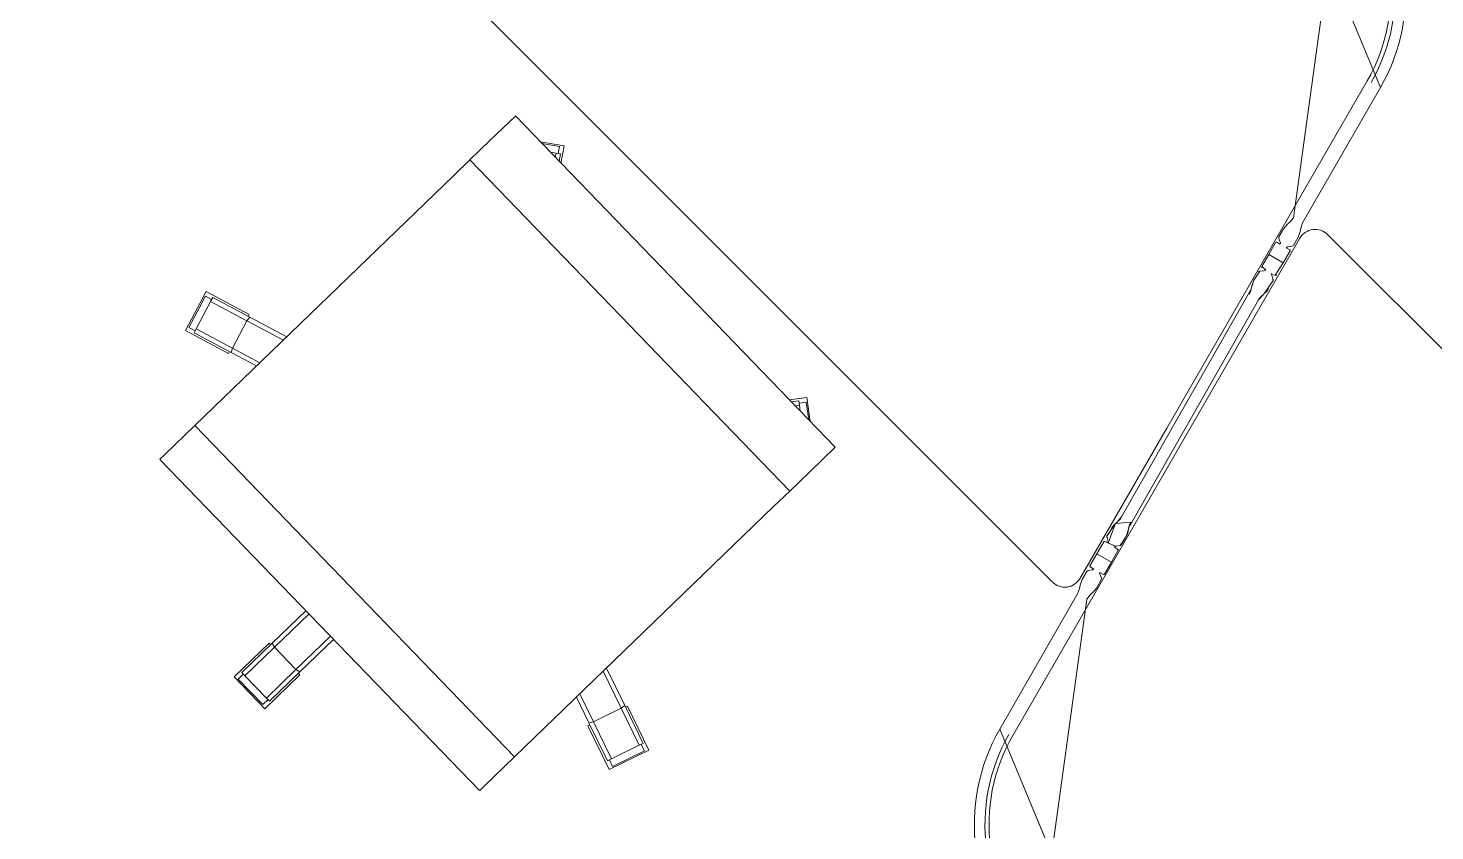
# Model space of a CAD drawing. Header units: millimetres. Extents: x 31960 to 73442, y -14102 to 21505.
# Drawn here: x 36367 to 37957, y 4277 to 5183 of the extents above; entities that cross this region are included whole.
import ezdxf

# ---------------------------------------------------------------- set-up
doc = ezdxf.new("R2010")
doc.units = ezdxf.units.MM
doc.layers.add('G-IMPT', color=8, linetype='Continuous', lineweight=9)
doc.layers.add('I-FURN', color=30, linetype='Continuous', lineweight=9)

# ---------------------------------------------------------------- blocks, each defined once
blk = doc.blocks.new('Furniture 14 - workbay option 2_dwg_D2_WORKBAYS_WALL_ANGLE_105_DEGREES-1916701-Level 9 207 Kent St 1_100')
at = {"layer": 'I-FURN'}
for p, q in [((-0.0003787804517872221, 0.000470080712874623), (-0.000378281438782513, 0.0004713089667528459)), ((-0.0003704721624406819, 0.0004713087755981711), (-0.0003699731652209349, 0.0004700808628324172))]:
    blk.add_line(p, q, dxfattribs=at)
at = {"layer": 'I-FURN', "flags": 128}
for points in [[(-0.0003838767681931237, 0.0004723092118733082), (-0.0003838767681931278, 0.0004879092145468897), (-0.0003648767681931251, 0.0004879092145468897), (-0.0003648767681931231, 0.0004723092118733082), (-0.0003658767681931272, 0.0004713092118733102), (-0.0003704721848995256, 0.0004713092118733102)], [(-0.0003782814262058976, 0.0004713092118733061), (-0.0003828767681931257, 0.0004713092118733061), (-0.0003838767681931237, 0.0004723092118733082)], [(-0.0003699728769811851, 0.0004700805345582958), (-0.0003697354376351927, 0.0004698795250626852), (-0.0003690905802609639, 0.000469357368129917), (-0.0003656180978783939, 0.0004665454108767154), (-0.0003648767412496796, 0.0004649911268657629), (-0.0003648767359731457, 0.0004544716054275953), (-0.0003660828774399997, 0.0004476312099179678), (-0.0003666959089845644, 0.0004459469150574746), (-0.0003673601398897862, 0.0004440975758706133), (-0.0003683766537644726, 0.000437830659632799), (-0.0003683767257168923, 0.000261452601628327), (-4.681923689396301e-05, 1.875691447620317e-05), (-4.05027670010509e-05, 1.811679911079626e-05), (-3.854452703685379e-05, 1.82797542155294e-05), (-3.675895901438069e-05, 1.843597101632152e-05), (-2.983946997102791e-05, 1.783059475287574e-05), (-1.967839329000431e-05, 1.510794525334726e-05), (-1.836894656840614e-05, 1.39895724528363e-05), (-1.655154583863298e-05, 9.907625358795872e-06), (-1.621408175288342e-05, 9.149597070167933e-06), (-1.607093198470236e-05, 8.846081088478571e-06), (-1.606694169611027e-05, 8.840325027710247e-06), (-1.502981753218493e-05, 8.069999444173962e-06), (-1.502376196757719e-05, 8.068039194395838e-06), (-1.383440887890785e-05, 1.250676579257433e-05), (-1.336848306773247e-05, 1.311397216285659e-05), (-1.260966402511555e-05, 1.321387260424815e-05), (2.458780700073085e-06, 9.176295410972363e-06), (-2.45878070002145e-06, -9.176295410931055e-06), (-1.752722542520802e-05, -5.138718217659397e-06), (-1.813443179549028e-05, -4.672792406484015e-06), (-1.823433223688598e-05, -3.913973363867097e-06), (-1.704497299582086e-05, 5.247761942017291e-07), (-1.833862010810428e-05, 3.713145756400246e-07), (-1.861659862532429e-05, 1.832791464666706e-07), (-1.928786516216618e-05, -3.044606735660093e-07), (-2.290275348680631e-05, -2.930830771530606e-06), (-2.459595396230171e-05, -3.244646939724925e-06), (-3.475702715919338e-05, -5.219945459359666e-07), (-4.105217158388156e-05, 2.413478415494962e-06), (-4.252041061678808e-05, 3.441549908113372e-06), (-4.413481880063845e-05, 4.561792890434111e-06), (-4.992510029244006e-05, 7.165670736039521e-06), (-0.0002202817362055656, 5.281268113677203e-05), (-0.0003803767920509229, 0.0004378306512779088), (-0.0003813933146520783, 0.0004440975661002514), (-0.0003820575481324431, 0.0004459469043621913), (-0.000382670582022327, 0.0004476311983690526), (-0.0003838767332130133, 0.0004544715937046243), (-0.0003838767423857542, 0.0004649911136373304), (-0.0003831353879213264, 0.0004665453986805972), (-0.0003796629094543143, 0.0004693573607691105), (-0.0003790180528071783, 0.0004698795185998177), (-0.0003787806137410793, 0.0004700805284260584)]]:
    blk.add_lwpolyline(points, dxfattribs=at)
at = {"layer": 'I-FURN'}
for centre, radius, start, end in [((-0.0001643767151803367, 0.0002614526605989977), 0.0002160000287172209, 180.0000156424582, 254.9999725794899), ((-0.0001643768130805007, 0.0002614525184077256), 0.0002039999126364362, 179.9999766265195, 255.0000326445039)]:
    blk.add_arc(centre, radius, start, end, dxfattribs=at)
blk = doc.blocks.new('Furniture 14 - workbay option 2_dwg_39 cm gerades element-1916699-Level 9 207 Kent St 1_100')
at = {"layer": 'I-FURN', "flags": 128}
for points in [[(0.01340190983709908, -0.01239558960096383), (-0.001880951332394034, -0.00930686898894237), (0.001880951332394034, 0.009306868988943279), (0.01716381250188715, 0.006218148376920908), (0.01703563949355157, 0.0005385902774369243), (0.01858243366027455, 0.0009771230701862805), (0.0192216542397, 0.001505485857338499), (0.02266398157384538, 0.004350618255559311), (0.03463911472461768, 0.002686347902767011), (0.04263031345068884, -0.0007836939720973533), (0.04431054122111527, -0.001800582366699928), (0.334190275046196, -0.06142287751436106), (0.3424743092385761, -0.06138327363561712), (0.3442457400381463, -0.06111618546468253), (0.3614915472926514, -0.063371733876279), (0.3649347091391973, -0.06836439866327237), (0.365318572821685, -0.06909953052714354), (0.3654802812776979, -0.06939337849004915), (0.3674835201780152, -0.06560239671610361), (0.383944046644494, -0.06790944178533209), (0.3801821439796986, -0.08652317976321684), (0.3648992828102128, -0.08343445915119536), (0.3650274558185483, -0.07775490105171139), (0.3634806616518181, -0.07819343384446074), (0.3628414410723927, -0.07872179663161297), (0.3593991137382545, -0.08156692902983287), (0.3474239805874749, -0.07990265867704058), (0.3394327818614038, -0.07643261680217711), (0.3377525540909774, -0.07541572840757453), (0.04787282026589674, -0.0157934332599134), (0.03958878607352381, -0.01583303713865644), (0.03781735527394631, -0.01610012530959193), (0.02057154801944125, -0.01384457689799547), (0.01712838617289526, -0.008851912111002093), (0.01674452249040769, -0.008116780247130919), (0.01658281403439469, -0.007822932284225316), (0.01457957513408473, -0.01161391405816994), (0.01858243366027455, 0.000977123070185371), (0.0192216542397, 0.00150548585733759), (0.02268555430874403, 0.004368144958558333), (0.02270736791304807, 0.004385370952764788), (0.0227294181954203, 0.004402292928315546), (0.02275170091904147, 0.004418907633767958), (0.02277421180243255, 0.004435211876713765), (0.02279694652028411, 0.004451202524403925), (0.022819900704264, 0.00446687650433978), (0.02284306994388317, 0.004482230804870597), (0.02286644978731783, 0.004497262475769276), (0.02289003574229719, 0.004511968628801696), (0.02291382327693282, 0.004526346438276051), (0.0229378078206064, 0.004540393141593086), (0.02296198476484278, 0.004554106039771796), (0.02298634946421225, 0.004567482497970559), (0.02301089723718906, 0.004580519945991), (0.02303562336709729, 0.004593215878773663), (0.02306052310296218, 0.004605567856880043), (0.02308559166046325, 0.00461757350696007), (0.02311082422285108, 0.004629230522206853), (0.02313621594185679, 0.004640536662803243), (0.02316176193863066, 0.004651489756349292), (0.02318745730467344, 0.004662087698279721), (0.02321329710278951, 0.004672328452272268), (0.02323927636804729, 0.00468221005063242), (0.02326539010868874, 0.004691730594677211), (0.02329163330713345, 0.004700888255098107), (0.02331800092093909, 0.004709681272310263), (0.02334448788372538, 0.004718107956794483), (0.02337108910621464, 0.004726166689420097), (0.02339779947714123, 0.004733855921753275), (0.0234246138643066, 0.004741174176360801), (0.02345152711548144, 0.004748120047088378), (0.02347853405948263, 0.004754692199332567), (0.02350562950708991, 0.004760889370298173), (0.02353280825210823, 0.004766710369240173), (0.02356006507230632, 0.004772154077691994), (0.02358739473047899, 0.00477721944968107), (0.02361479197541485, 0.004781905511929836), (0.02364225154290034, 0.004786211364043993), (0.02366976815678208, 0.004790136178680769), (0.02369733652991272, 0.004793679201713531), (0.0237249513652132, 0.004796839752374582), (0.02375260735667689, 0.004799617223385212), (0.02378029919039545, 0.004802011081072123), (0.02380802154556295, 0.004804020865471102), (0.02383576909550902, 0.004805646190417064), (0.02386353650873207, 0.004806886743613177), (0.02389131844990334, 0.004807742286695429), (0.02391910958090739, 0.004808212655277203), (0.023946904561868, 0.004808297758981098), (0.02397469805215951, 0.004807997581454402), (0.0240024847114546, 0.004807312180373629), (0.02403025920072105, 0.004806241687434522), (0.02405801618327678, 0.004804786308324766), (0.02408575032581576, 0.004802946322686694), (0.02411345629939024, 0.004800722084060908), (0.02414112878048763, 0.004798114019819878), (0.02416876245202729, 0.004795122631086088), (0.02419635200437915, 0.004791748492635634), (0.02422389213638962, 0.004787992252784533), (0.02425137755641481, 0.004783854633272313), (0.02427880298331002, 0.004779336429112845), (0.02430616314746294, 0.004774438508449748), (0.02433345279179775, 0.004769161812386301), (0.03474592064940225, 0.002664458681885663), (0.03485260559910239, 0.002641987254091873), (0.0349591664000909, 0.002618934287858793), (0.0350655998824368, 0.002595300468957248), (0.03517190287999256, 0.002571086500439378), (0.03527807223048148, 0.002546293102612254), (0.03538410477562866, 0.002520921013022416), (0.03548999736120459, 0.002494970986430417), (0.03559574683715618, 0.002468443794788982), (0.03570135005767952, 0.002441340227219371), (0.03580680388132896, 0.002413661089990455), (0.03591210517109721, 0.002385407206490527), (0.03601725079452444, 0.002356579417207286), (0.03612223762376379, 0.002327178579700558), (0.03622706253570505, 0.002297205568575009), (0.03633172241206194, 0.002266661275459228), (0.03643621413943038, 0.002235546608973891), (0.03654053460944124, 0.002203862494708119), (0.03664468071879674, 0.002171609875189461), (0.03674864936940139, 0.002138789709857519), (0.03685243746842025, 0.002105402975036668), (0.03695604192840256, 0.002071450663904216), (0.03705945966736181, 0.002036933786461304), (0.03716268760886305, 0.002001853369504716), (0.03726572268211022, 0.001966210456595036), (0.0373685618220552, 0.001930006108024827), (0.03747120196947799, 0.00189324140079043), (0.03757364007105934, 0.001855917428553767), (0.03767587307951908, 0.001818035301617783), (0.0377778979536597, 0.001779596146885524), (0.03787971165848285, 0.001740601107832845), (0.03798131116526202, 0.001701051344471125), (0.038082693451659, 0.001660948033313616), (0.03818385550177481, 0.001620292367339061), (0.03828479430628795, 0.001579085555959864), (0.03838550686249073, 0.001537328824981159), (0.03848599017443485, 0.001495023416568074), (0.03858624125296774, 0.001452170589207526), (0.03868625711586356, 0.001408771617672755), (0.03878603478786682, 0.001364827792979668), (0.03888557130084518, 0.001320340422355002), (0.03898486369380407, 0.001275310829194495), (0.0390839090130321, 0.001229740353021953), (0.03918270431216661, 0.001183630349454688), (0.03928124665227369, 0.001136982190155322), (0.03937953310195735, 0.001089797262799038), (0.03947756073741038, 0.00104207697102629), (0.03957532664255268, 0.0009938227344046028), (0.03967282790907484, 0.000945035988384916), (0.03977006163653277, 0.0008957181842579303), (0.03986702493246412, 0.0008458707891140876), (0.03996371491242462, 0.000795495285796278), (0.04006012870012637, 0.000744593172858913), (0.04015626342747419, 0.0006931659645197215), (0.04025211623468931, 0.0006412151906179134), (0.04034768427037488, 0.0005887423965677954), (0.04044296469160327, 0.0005357491433132964), (0.04053795466400334, 0.000482237007277945), (0.04063265136185509, 0.0004282075803248518), (0.04072705196814059, 0.0003736624697021398), (0.04082115367466758, 0.0003186032979983793), (0.04091495368212782, 0.0002630317030971128), (0.04100844920019881, 0.0002069493381213761), (0.04110163744759484, 0.0001503578713927709), (0.04263031345068884, -0.0007836939720982628), (0.04431054122111527, -0.001800582366699928), (0.04439713610826584, -0.001849718363567263), (0.04448397311958251, -0.001898425181727362), (0.04457105012799002, -0.001946701628112351), (0.04465836500055593, -0.001994546520195399), (0.04474591559850524, -0.002041958686019825), (0.04483369977729307, -0.002088936964230015), (0.04492171538666298, -0.002135480204098712), (0.04500996027066868, -0.00218158726555157), (0.04509843226776866, -0.002227257019201716), (0.04518712921084807, -0.002272488346373393), (0.04527604892728414, -0.002317280139129253), (0.04536518923899712, -0.002361631300298541), (0.04545454796250124, -0.00240554074350348), (0.04554412290897017, -0.002449007393188367), (0.04563391188426612, -0.002492030184639589), (0.0457239126890272, -0.002534608064019267), (0.0458141231186819, -0.002576739988387089), (0.04590454096353642, -0.002618424925723957), (0.0459951640088184, -0.002659661854962906), (0.04608599003472773, -0.002700449766009115), (0.04617701681648032, -0.002740787659766283), (0.04635966372390249, -0.002820109454169142), (0.04645127937565121, -0.002859091411836744), (0.04654308683552517, -0.002897619466302786), (0.04663508385470777, -0.002935692673828271), (0.04672726817974035, -0.002973310101811876), (0.04681963755257311, -0.003010470828819962), (0.04691218971063063, -0.003047173944603856), (0.04700492238685547, -0.003083418550123497), (0.04709783330977371, -0.003119203757571086), (0.04719092020353128, -0.003154528690391999), (0.04728418078798859, -0.00318939248330571), (0.04737761277872779, -0.003223794282325798), (0.04747121388714731, -0.003257733244784504), (0.04756498182048381, -0.003291208539350919), (0.04765891428191389, -0.003324219346049177), (0.04775300897056877, -0.003356764856283917), (0.04784726358160696, -0.00338884427285575), (0.04794167580627255, -0.00342045680998217), (0.04803624333193875, -0.003451601693318481), (0.04813096384219534, -0.003482278159972338), (0.04822583501686313, -0.003512485458527408), (0.04832085453208856, -0.003542222849058817), (0.04841602006038011, -0.003571489603152258), (0.0485113292706592, -0.003600285003921272), (0.04860677982834023, -0.003628608346024521), (0.04870236939536698, -0.003656458935685805), (0.04879809563028539, -0.003683836090707701), (0.0488939561882944, -0.003710739140487931), (0.04898994872129697, -0.003737167426040287), (0.04908607087796554, -0.003763120300006449), (0.04918232030379295, -0.003788597126673267), (0.0492786946411652, -0.003813597281987313), (0.04937519152939786, -0.003838120153573073), (0.04947180860480876, -0.003862165140745674), (0.04956854350077629, -0.003885731654524534), (0.04966539384778298, -0.003908819117650637), (0.04976235727349558, -0.003931426964598359), (0.04985943140280142, -0.003953554641591836), (0.04995661385787389, -0.003975201606614974), (0.05005390225825249, -0.003996367329427812), (0.0501512942208501, -0.004017051291577445), (0.05024878736006941, -0.004037252986413478), (0.03781735527394631, -0.01610012530959284), (0.01674452249040769, -0.008116780247131828), (0.01658281403439469, -0.007822932284226227)], [(0.3405310521937645, -0.06166784247684609), (0.3424743092385688, -0.06138327363561803), (0.3442457400381463, -0.06111618546468344), (0.3614915472926514, -0.06337173387627991), (0.3649347091391973, -0.06836439866327328), (0.365318572821685, -0.06909953052714354), (0.3654802812776979, -0.06939337849005005), (0.3674835201780079, -0.06560239671610452), (0.3839440466444867, -0.06790944178533301), (0.3801821439796986, -0.08652317976321774), (0.3648992828102054, -0.0834344591511963), (0.3650274558185411, -0.07775490105171229), (0.3634806616518181, -0.07819343384446074), (0.3628414410723927, -0.07872179663161387), (0.3593991137382472, -0.08156692902983377), (0.3474239805874749, -0.07990265867704147), (0.3394327818613965, -0.07643261680217711), (0.3377525540909774, -0.07541572840757545)]]:
    blk.add_lwpolyline(points, dxfattribs=at)
at = {"layer": 'I-FURN'}
for centre, radius, start, end in [((0.01733372821070225, 0.002533691383737277), 0.00201724696248462, 261.5022793294298, 299.1673153972191), ((0.01696581762479036, 0.005238477957032956), 0.0009994779151937367, 348.5742251512907, 78.57422515115806), ((0.02393914646308986, 0.002803121843524423), 0.002005190923583773, 78.65929344763207, 129.4891366331484), ((0.01359990471419587, -0.01141591918107406), 0.0009994779151944458, 258.5742251511582, 348.5742251512397), ((0.01499551835800958, -0.009067832980570529), 0.002017246962481683, 38.10731394794796, 75.64613691855726), ((0.02097169104366913, -0.01187971654667854), 0.002005190923581969, 207.6593020792385, 258.4891452649194), ((0.04393554149664124, -0.03552146236541466), 0.02011708966263099, 78.71332336928484, 96.86183039493595), ((0.03483710576620797, 0.003666021357299542), 0.01998955830391056, 258.5742275435326, 278.5742125664485), ((0.3381275538154587, -0.04169484840886798), 0.02011708966262213, 258.713323369285, 276.8618303949359), ((0.3472259895458847, -0.08088233213159311), 0.01998955830392948, 78.57422754353284, 98.57421256644882), ((0.3610914042684235, -0.06533659422759683), 0.002005190923582866, 27.6593020792852, 78.48914526492007), ((0.3277812836475932, -0.09288773636999577), 0.02011708966262314, 60.28660831775602, 78.4351153435644), ((0.3513838835544157, -0.06030925137571284), 0.01998955830385718, 238.5742290399016, 258.5742092870772), ((0.3647293671013976, -0.07975000215801083), 0.002017246962483784, 81.50227932942974, 119.1673153972181), ((0.3670675769540903, -0.06814847779369301), 0.002017246962493504, 218.1073139482472, 255.6461369185584), ((0.3684631905979041, -0.06580039159319585), 0.0009994779151937074, 78.57422515157633, 168.5742251514437), ((0.3581239488490101, -0.08001943261779888), 0.002005190923583047, 258.6592934476318, 309.489136633149), ((0.3650972776873023, -0.08245478873130468), 0.0009994779151949642, 168.5742251514436, 258.5742251515774)]:
    blk.add_arc(centre, radius, start, end, dxfattribs=at)
blk = doc.blocks.new('Furniture 14 - workbay option 2_dwg-1916698-Level 9 207 Kent St 1_100')
at = {"layer": 'G-IMPT', "lineweight": 18}
for p, q in [((38683.5894730057, -669.5385861745182), (38851.48307109359, -1296.126036310246)), ((39911.04523812787, -823.9012215721983), (38774.72422408392, -823.8271797311049)), ((38833.32903953116, -1321.268487709003), (37696.06182931228, -1321.268487708987))]:
    blk.add_line(p, q, dxfattribs=at)
at = {"layer": 'G-IMPT', "lineweight": 18, "flags": 128}
blk.add_lwpolyline([(38755.40570753376, -849.0035605421547), (38806.07674333562, -1038.110400138302), (38923.29930586551, -1475.590959086252)], dxfattribs=at)
at = {"layer": 'G-IMPT', "lineweight": 18}
for centre, radius, start, end in [((38490.40430750405, -721.3023942849866), 200.0000000000006, 14.99999973009761, 90), ((38774.72422408392, -843.827179731103), 20, 90, 194.9999997301535), ((38832.16455454341, -1301.302417121296), 20, 269.9999999999996, 14.99999973010891), ((39116.4844711233, -1423.827150065774), 199.9999999999702, 194.9999999999946, 269.9999999999996)]:
    blk.add_arc(centre, radius, start, end, dxfattribs=at)
at = {"extrusion": (0, 0, -1)}
for name, p, xscale, yscale, zscale, rotation in [('Furniture 14 - workbay option 2_dwg_D2_WORKBAYS_WALL_ANGLE_105_DEGREES-1916701-Level 9 207 Kent St 1_100', (-38752.40842977475, -884.4221386765314), 999477.9151939504, 999477.9151939504, -999477.9151939504, 269.875059596833), ('Furniture 14 - workbay option 2_dwg_39 cm gerades element-1916699-Level 9 207 Kent St 1_100', (-38752.40842977475, -884.4221386765314), 1000, 1000, -1000, 266.3008358717313), ('Furniture 14 - workbay option 2_dwg_D2_WORKBAYS_WALL_ANGLE_105_DEGREES-1916701-Level 9 207 Kent St 1_100', (-38854.11371661249, -1260.707458175848), 999477.9151939504, 999477.9151939504, -999477.9151939504, 89.87505959683297)]:
    blk.add_blockref(name, p, dxfattribs=dict(at, xscale=xscale, yscale=yscale, zscale=zscale, rotation=rotation))
blk = doc.blocks.new('Furniture 14 - Furniture 15-1941827-Level 9 207 Kent St 1_100')
blk.add_blockref('Furniture 14 - workbay option 2_dwg-1916698-Level 9 207 Kent St 1_100', (13346.40336877867, -5147.16074651391))
blk = doc.blocks.new('JX-57-Generic Chair-Task - Task without Arms-542702-Level 9 207 Kent St 1_100')
at = {"layer": 'I-FURN'}
for p, q in [((165.9908196721235, 389.3459016393176), (115.9908196721262, 389.3459016393187)), ((115.99081967213, 334.3459016393542), (115.99081967213, 389.3459016393542)), ((120.99081967213, 379.8550629507719), (120.99081967213, 387.826663752887)), ((120.99081967213, 387.8266637528872), (160.99081967213, 387.8266637528872)), ((160.99081967213, 387.8266637528872), (160.99081967213, 379.8550629507704)), ((165.99081967213, 389.3459016393542), (165.99081967213, 334.3459016393542)), ((118.4908196721301, 379.7005669868533), (123.49081967213, 379.7005669868533)), ((118.4908196721301, 379.7005669868533), (118.49081967213, 332.1112457562539)), ((123.49081967213, 379.7005669868533), (158.49081967213, 379.7005669868533)), ((123.49081967213, 333.2152445224949), (123.49081967213, 379.7005669868533)), ((158.49081967213, 379.7005669868533), (163.49081967213, 379.7005669868533)), ((158.49081967213, 379.7005669868533), (158.49081967213, 333.2152445224948)), ((163.49081967213, 379.7005669868533), (163.49081967213, 332.1112457562539)), ((115.9908196721262, 334.3459016393171), (118.4908196721256, 334.3459016393182)), ((163.4908196721284, 334.3459016393171), (165.9908196721235, 334.3459016393182)), ((123.4908196721301, 333.2152445224949), (118.4908196721301, 332.1112457562539)), ((118.49081967213, 332.1112457562539), (118.49081967213, 278.8575030548935)), ((123.49081967213, 278.8575030548934), (123.49081967213, 333.2152445224948)), ((158.49081967213, 333.2152445224947), (123.49081967213, 333.2152445224948)), ((163.4908196721299, 332.1112457562539), (158.4908196721299, 333.2152445224948)), ((158.49081967213, 333.2152445224948), (158.49081967213, 278.8575030548944)), ((163.49081967213, 332.1112457562539), (163.49081967213, 278.8575030548946)), ((400.990819672122, 278.9459016393145), (-119.0091803278767, 278.9459016393145)), ((-119.0091803278695, 271.7196353977884), (-119.0091803278695, 278.8575030548935)), ((-119.0091803278695, 224.0759592121818), (-119.0091803278696, 271.7196353977886)), ((400.9908196721282, 278.8575030548943), (400.9908196721282, 271.7196353977893)), ((400.9908196721282, 271.7196353977899), (400.9908196721283, 224.0759592121832)), ((-119.0091803278689, -182.7951736253276), (-119.0091803278695, 224.075959212183)), ((400.9908196721283, 224.0759592121827), (-119.0091803278695, 224.0759592121818)), ((400.9908196721283, 224.0759592121839), (400.990819672129, -182.7951736253268)), ((-203.5550891042286, 157.1822092631758), (-219.0059388229751, 109.6293834484188)), ((-216.0159727593685, 113.915195704515), (-203.6552929843705, 151.9574563563211)), ((-207.5150529920494, 113.7817349966129), (-196.6994581889262, 147.0687130669432)), ((-203.6552929843705, 151.9574563563211), (-196.0738500962163, 149.4940962360949)), ((-203.5550891042225, 157.1822092632134), (-151.2469807079891, 140.1862745725911)), ((-196.6994581889262, 147.0687130669432), (-195.1543732170514, 151.823995648419)), ((-196.6994581889262, 147.0687130669432), (-152.4892893471157, 132.7039584364566)), ((-195.1543732170515, 151.823995648419), (-149.8942391546258, 137.118086637395)), ((477.1360125613118, 151.8239956484189), (431.8758784988858, 137.1180866373949)), ((433.2286200522495, 140.1862745725901), (485.536728448483, 157.1822092632122)), ((478.6810975331865, 147.0687130669431), (434.4709286913758, 132.7039584364566)), ((477.1360125613116, 151.8239956484188), (478.6810975331863, 147.0687130669431)), ((478.0554894404757, 149.4940962360939), (485.6369323286306, 151.9574563563203)), ((478.6810975331863, 147.068713066943), (489.4966923363095, 113.7817349966127)), ((500.9875781672249, 109.6293834484188), (485.5367284484783, 157.1822092631758)), ((497.9976121036285, 113.9151957045142), (485.6369323286306, 151.9574563563203)), ((-152.4892893471158, 132.7039584364566), (-163.3048841502391, 99.41698036612623)), ((-149.8942391546258, 137.118086637395), (-152.4892893471157, 132.7039584364566)), ((-152.4892893471159, 132.7039584364566), (-119.009180327872, 121.8256115840792)), ((-152.0195231939287, 137.8086332818161), (-151.2469807079937, 140.1862745725539)), ((-149.8942391546258, 137.118086637395), (-119.0091803278678, 127.0829227052692)), ((431.8758784988858, 137.1180866373949), (400.9908196721279, 127.0829227052693)), ((434.4709286913758, 132.7039584364565), (400.9908196721279, 121.8256115840779)), ((434.4709286913758, 132.7039584364565), (431.8758784988858, 137.1180866373949)), ((433.2286200522477, 140.1862745725529), (434.0011625381827, 137.8086332818139)), ((445.2865234944989, 99.41698036612617), (434.4709286913758, 132.7039584364566)), ((-208.4345298712142, 111.4518355842887), (-216.0159727593685, 113.9151957045149)), ((-209.0601379639242, 109.0264524151371), (-207.5150529920494, 113.7817349966129)), ((-207.5150529920494, 113.7817349966129), (-163.304884150239, 99.41698036612625)), ((489.4966923363095, 113.7817349966127), (445.2865234944989, 99.4169803661262)), ((489.4966923363095, 113.7817349966127), (491.0417773081842, 109.0264524151369)), ((497.9976121036286, 113.9151957045142), (490.4161692154718, 111.4518355842872)), ((-166.6978304267366, 92.63344875783346), (-219.00593882297, 109.6293834484557)), ((-209.0601379639242, 109.0264524151371), (-163.8000039014985, 94.32054340411308)), ((-163.304884150239, 99.41698036612625), (-163.8000039014985, 94.32054340411308)), ((-163.304884150239, 99.41698036612624), (-119.00918032787, 85.02443373573918)), ((445.2865234944989, 99.41698036612617), (400.9908196721272, 85.0244337357384)), ((445.7816432457583, 94.32054340411302), (445.2865234944989, 99.41698036612617)), ((491.0417773081842, 109.0264524151369), (445.7816432457583, 94.32054340411302)), ((500.9875781672304, 109.6293834484545), (448.6794697709969, 92.63344875783243)), ((-166.6978304267403, 92.63344875779694), (-165.9252879408053, 95.0110900485348)), ((-163.8000039014985, 94.32054340411308), (-119.0091803278682, 79.76712261454729)), ((445.7816432457583, 94.32054340411301), (400.9908196721311, 79.76712261454838)), ((447.906927285055, 95.0110900485348), (448.6794697709943, 92.63344875779586)), ((-119.0091803278688, -208.021198975137), (-119.0091803278688, -182.7951736253275)), ((400.9908196721289, -182.7951736253265), (400.990819672129, -208.0211989751361)), ((-119.0091803278688, -239.4634862947304), (-119.0091803278688, -208.0211989751369)), ((400.990819672129, -208.0211989751361), (-119.0091803278688, -208.021198975137)), ((400.990819672129, -208.0211989751361), (400.990819672129, -239.4634862947295)), ((-119.0091803278687, -279.3112742184001), (-119.0091803278688, -239.4634862947304)), ((400.9908196721291, -239.4634862947295), (400.9908196721291, -279.3112742183992)), ((-119.0091803278767, -279.387380256603), (400.990819672122, -279.3873802566019)), ((-78.71613399590915, -279.2672316882831), (-56.49941291763457, -295.4086243844804)), ((-59.65151226511413, -291.2406088543295), (-76.13533483681351, -279.2644107318953)), ((-56.89765491327514, -283.1969953419415), (-62.33116112098073, -279.2493220058623)), ((-54.96592287646651, -284.7914483330434), (-59.65151226511407, -291.2406088543295)), ((-54.02290433582247, -279.2402406212717), (-56.8976549132751, -283.1969953419415)), ((-52.85256994140046, -286.1359216034039), (-56.89765491327511, -283.1969953419415)), ((-44.75550293027926, -279.2445190022132), (-56.49941291762859, -295.4086243844418)), ((-52.85256994140046, -286.1359216034039), (-47.83765242307846, -279.2334797985313)), ((338.4810522618886, -295.4086243844418), (326.7986861944549, -279.3292269409)), ((334.8342092856607, -286.1359216034037), (329.8758127218143, -279.3112742183991)), ((338.8792942575354, -283.1969953419414), (334.8342092856607, -286.1359216034037)), ((336.0561526093131, -279.311274218399), (338.8792942575354, -283.1969953419414)), ((341.6331516093742, -291.2406088543294), (336.9475622207282, -284.7914483330455)), ((338.4810522618843, -295.4086243844804), (360.6371539979193, -279.3112742184377)), ((344.2275305599668, -279.3112742184028), (338.8792942575355, -283.1969953419413)), ((341.6331516093741, -291.2406088543294), (358.0524721255219, -279.3112742183971))]:
    blk.add_line(p, q, dxfattribs=at)

msp = doc.modelspace()

# ---------------------------------------------------------------- block references
at = {"layer": 'I-FURN'}
for name, p, rotation in [('Furniture 14 - Furniture 15-1941827-Level 9 207 Kent St 1_100', (70157.34621411213, -36519.69389892885), 134.9999999999994), ('JX-57-Generic Chair-Task - Task without Arms-542702-Level 9 207 Kent St 1_100', (36995.35399258977, 4601.445885444069), 133.999999999999)]:
    msp.add_blockref(name, p, dxfattribs=dict(at, rotation=rotation))

doc.saveas('drawing.dxf')
